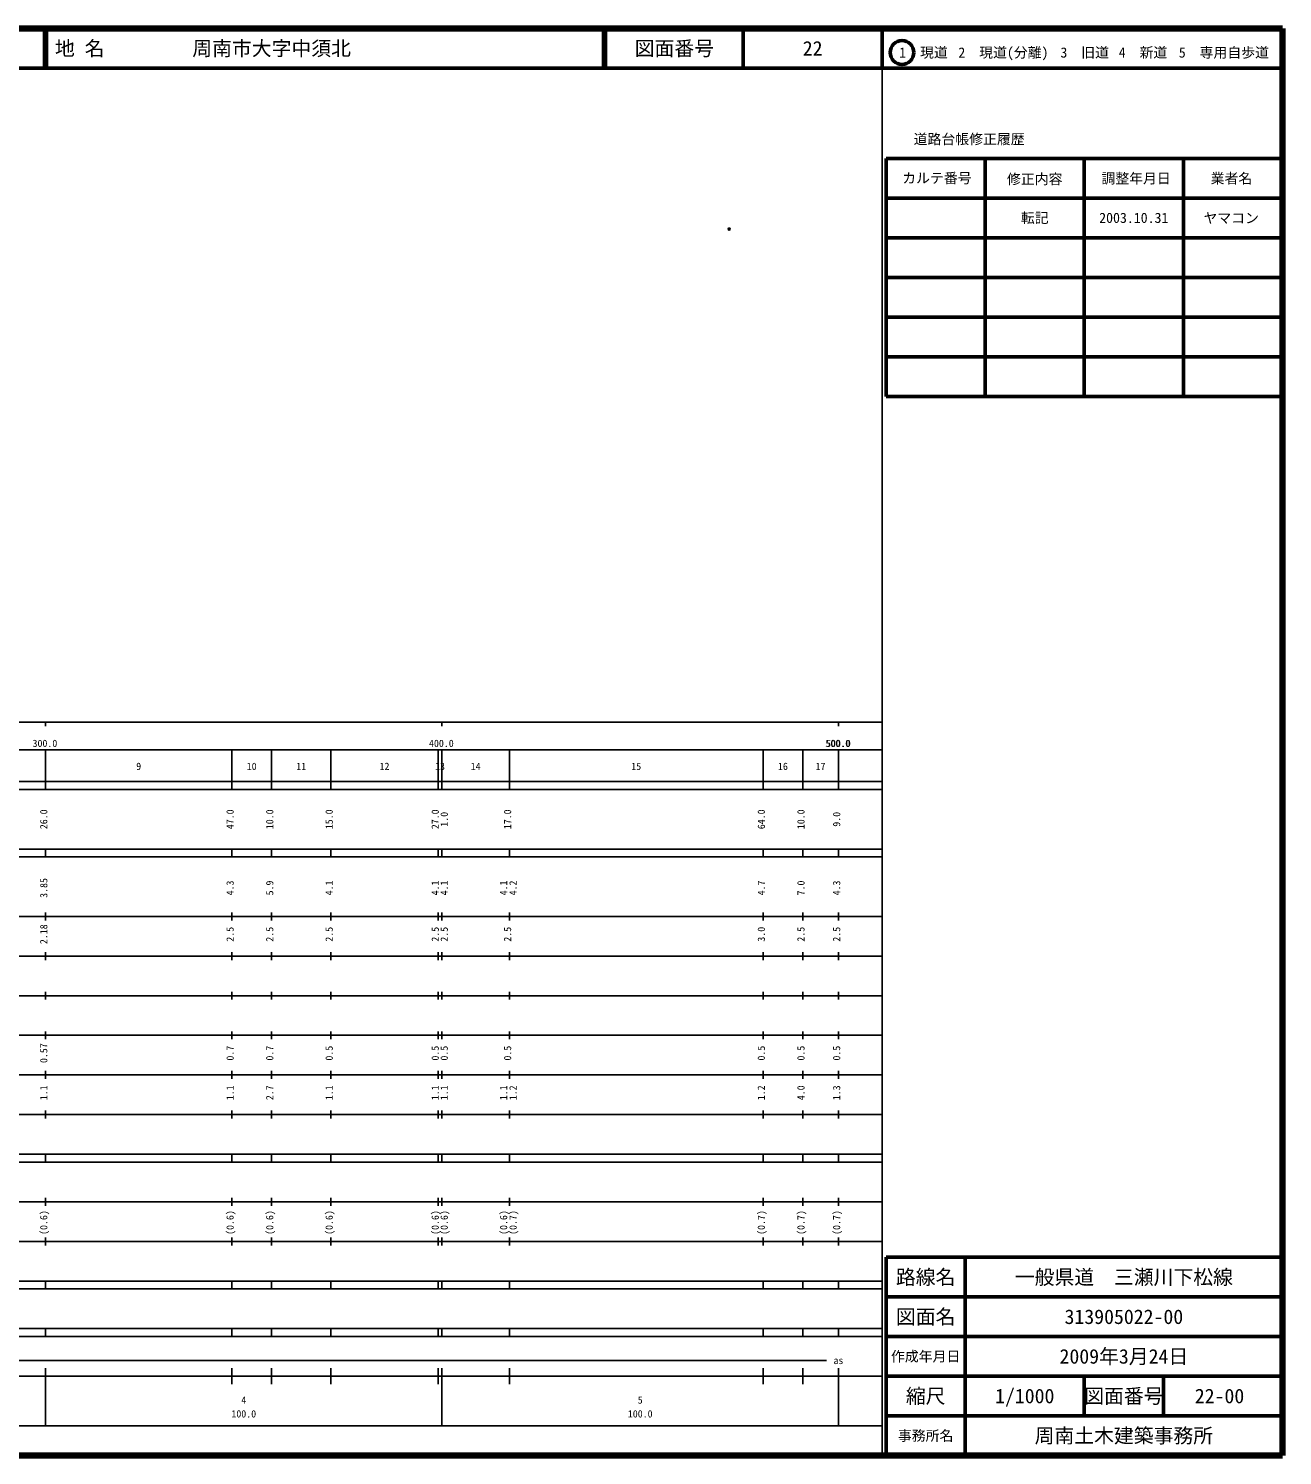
# Model space of a CAD drawing. Units: millimetres on the paper. Extents: x 40 to 680, y 20 to 380.
# Drawn here: x 363.7 to 680, y 20 to 380 of the extents above; entities that cross this region are included whole.
import ezdxf
from ezdxf.enums import TextEntityAlignment as Align

# ---------------------------------------------------------------- set-up
doc = ezdxf.new("R2010")
doc.units = ezdxf.units.MM
doc.header["$PDMODE"] = 32
doc.header["$PDSIZE"] = 0.5
doc.layers.add('M-OTRS', color=6, linetype='Continuous')
doc.layers.add('M-TTL-TXT', color=7, linetype='Continuous')
for name, color, linetype, lineweight in [('M-TTL', 2, 'Continuous', 140), ('M-TTL-BAND', 7, 'Continuous', 25), ('M-TTL-FRAM', 2, 'Continuous', 50), ('M-TTL-LINE', 7, 'Continuous', 50)]:
    doc.layers.add(name, color=color, linetype=linetype, lineweight=lineweight)
doc.styles.add('ＭＳ ゴシック', font='')
doc.styles.get('ＭＳ ゴシック').set_extended_font_data('MS Gothic')

msp = doc.modelspace()

# ---------------------------------------------------------------- linework, layer by layer
at = {"layer": 'M-OTRS'}
msp.add_point((540.435, 329.42), dxfattribs=at)
at = {"layer": 'M-TTL'}
for p, q in [((680, 380), (40, 380)), ((680, 20), (680, 380)), ((40, 20), (680, 20))]:
    msp.add_line(p, q, dxfattribs=at)
at = {"layer": 'M-TTL-BAND'}
for p, q in [((579, 20), (579, 370)), ((40, 205), (579, 205)), ((368, 205), (368, 204)), ((468, 205), (468, 204)), ((568, 205), (568, 204)), ((68, 198), (579, 198)), ((368, 188), (368, 198)), ((415, 188), (415, 198)), ((425, 188), (425, 198)), ((440, 188), (440, 198)), ((467, 188), (467, 198)), ((468, 188), (468, 198)), ((485, 188), (485, 198)), ((549, 188), (549, 198)), ((559, 188), (559, 198)), ((568, 188), (568, 198)), ((40, 190), (579, 190)), ((40, 188), (579, 188)), ((40, 173), (579, 173)), ((368, 171), (368, 173)), ((415, 171), (415, 173)), ((425, 171), (425, 173)), ((440, 171), (440, 173)), ((467, 171), (467, 173)), ((468, 171), (468, 173)), ((485, 171), (485, 173)), ((549, 171), (549, 173)), ((559, 171), (559, 173)), ((568, 171), (568, 173)), ((40, 171), (579, 171)), ((40, 156), (579, 156)), ((368, 155), (368, 157)), ((415, 155), (415, 157)), ((425, 155), (425, 157)), ((440, 155), (440, 157)), ((467, 155), (467, 157)), ((468, 155), (468, 157)), ((485, 155), (485, 157)), ((549, 155), (549, 157)), ((559, 155), (559, 157)), ((568, 155), (568, 157)), ((46, 146), (579, 146)), ((368, 145), (368, 147)), ((415, 145), (415, 147)), ((425, 145), (425, 147)), ((440, 145), (440, 147)), ((467, 145), (467, 147)), ((468, 145), (468, 147)), ((485, 145), (485, 147)), ((549, 145), (549, 147)), ((559, 145), (559, 147)), ((568, 145), (568, 147)), ((368, 135), (368, 137)), ((415, 135), (415, 137)), ((425, 135), (425, 137)), ((440, 135), (440, 137)), ((467, 135), (467, 137)), ((468, 135), (468, 137)), ((485, 135), (485, 137)), ((549, 135), (549, 137)), ((559, 135), (559, 137)), ((568, 135), (568, 137)), ((52, 136), (579, 136)), ((46, 126), (579, 126)), ((368, 125), (368, 127)), ((415, 125), (415, 127)), ((425, 125), (425, 127)), ((440, 125), (440, 127)), ((467, 125), (467, 127)), ((468, 125), (468, 127)), ((485, 125), (485, 127)), ((549, 125), (549, 127)), ((559, 125), (559, 127)), ((568, 125), (568, 127)), ((52, 116), (579, 116)), ((368, 115), (368, 117)), ((415, 115), (415, 117)), ((425, 115), (425, 117)), ((440, 115), (440, 117)), ((467, 115), (467, 117)), ((468, 115), (468, 117)), ((485, 115), (485, 117)), ((549, 115), (549, 117)), ((559, 115), (559, 117)), ((568, 115), (568, 117)), ((46, 106), (579, 106)), ((368, 105), (368, 107)), ((415, 105), (415, 107)), ((425, 105), (425, 107)), ((440, 105), (440, 107)), ((467, 105), (467, 107)), ((468, 105), (468, 107)), ((485, 105), (485, 107)), ((549, 105), (549, 107)), ((559, 105), (559, 107)), ((568, 105), (568, 107)), ((40, 96), (579, 96)), ((40, 94), (579, 94)), ((368, 94), (368, 96)), ((415, 94), (415, 96)), ((425, 94), (425, 96)), ((440, 94), (440, 96)), ((467, 94), (467, 96)), ((468, 94), (468, 96)), ((485, 94), (485, 96)), ((549, 94), (549, 96)), ((559, 94), (559, 96)), ((568, 94), (568, 96)), ((49, 84), (579, 84)), ((368, 83), (368, 85)), ((415, 83), (415, 85)), ((425, 83), (425, 85)), ((440, 83), (440, 85)), ((467, 83), (467, 85)), ((468, 83), (468, 85)), ((485, 83), (485, 85)), ((549, 83), (549, 85)), ((559, 83), (559, 85)), ((568, 83), (568, 85)), ((40, 74), (579, 74)), ((368, 73), (368, 75)), ((415, 73), (415, 75)), ((425, 73), (425, 75)), ((440, 73), (440, 75)), ((467, 73), (467, 75)), ((468, 73), (468, 75)), ((485, 73), (485, 75)), ((549, 73), (549, 75)), ((559, 73), (559, 75)), ((568, 73), (568, 75)), ((40, 64), (579, 64)), ((40, 62), (579, 62)), ((368, 62), (368, 64)), ((415, 62), (415, 64)), ((425, 62), (425, 64)), ((440, 62), (440, 64)), ((467, 62), (467, 64)), ((468, 62), (468, 64)), ((485, 62), (485, 64)), ((549, 62), (549, 64)), ((559, 62), (559, 64)), ((568, 62), (568, 64)), ((40, 52), (579, 52)), ((368, 50), (368, 52)), ((415, 50), (415, 52)), ((425, 50), (425, 52)), ((440, 50), (440, 52)), ((467, 50), (467, 52)), ((468, 50), (468, 52)), ((485, 50), (485, 52)), ((549, 50), (549, 52)), ((559, 50), (559, 52)), ((568, 50), (568, 52)), ((40, 50), (579, 50)), ((71, 44), (565, 44)), ((40, 40), (579, 40)), ((368, 27.5), (368, 42)), ((415, 38), (415, 42)), ((425, 38), (425, 42)), ((440, 38), (440, 42)), ((467, 38), (467, 42)), ((468, 27.5), (468, 42)), ((485, 38), (485, 42)), ((549, 38), (549, 42)), ((559, 38), (559, 42)), ((568, 27.5), (568, 42)), ((68, 27.5), (579, 27.5))]:
    msp.add_line(p, q, dxfattribs=at)
at = {"layer": 'M-TTL-FRAM'}
for p, q in [((580, 347.197), (580, 287.197)), ((580, 347.197), (680, 347.197)), ((580, 287.197), (680, 287.197)), ((680, 70), (580, 70)), ((580, 70), (580, 20))]:
    msp.add_line(p, q, dxfattribs=at)
at = {"layer": 'M-TTL-LINE'}
for p, q in [((367.75, 380), (367.75, 370)), ((368.25, 380), (368.25, 370)), ((508.747, 380), (508.747, 370)), ((509.247, 380), (509.247, 370)), ((543.997, 380), (543.997, 370)), ((579, 380), (579, 370)), ((40, 370), (680, 370)), ((605, 347.197), (605, 287.197)), ((630, 347.197), (630, 287.197)), ((655, 347.197), (655, 287.197)), ((580, 337.197), (680, 337.197)), ((580, 327.197), (680, 327.197)), ((580, 317.197), (680, 317.197)), ((580, 307.197), (680, 307.197)), ((580, 297.197), (680, 297.197)), ((600, 70), (600, 20)), ((680, 60), (580, 60)), ((680, 50), (580, 50)), ((680, 40), (580, 40)), ((630, 40), (630, 30)), ((650, 40), (650, 30)), ((680, 30), (580, 30))]:
    msp.add_line(p, q, dxfattribs=at)
msp.add_circle((584.031, 373.958), 3, dxfattribs=at)

# ---------------------------------------------------------------- texts
at = {"layer": 'M-TTL-BAND', "style": 'ＭＳ ゴシック'}
for s, p in [('300.0', (367.844, 198.195)), ('400.0', (467.844, 198.195)), ('500.0', (567.844, 198.195)), ('500.0', (568, 198.195)), ('9', (391.5, 192.405)), ('10', (420, 192.405)), ('11', (432.5, 192.405)), ('12', (453.5, 192.405)), ('13', (467.5, 192.405)), ('14', (476.5, 192.405)), ('15', (517, 192.405)), ('16', (554, 192.405)), ('17', (563.5, 192.405)), ('as', (568, 42.5)), ('4', (418, 32.523)), ('5', (518, 32.523)), ('100.0', (418, 29.033)), ('100.0', (518, 29.033))]:
    msp.add_text(s, height=1.833, dxfattribs=at).set_placement(p, align=Align.BOTTOM_CENTER)
for s, p in [('26.0', (369, 180.5)), ('47.0', (416, 180.5)), ('10.0', (426, 180.5)), ('15.0', (441, 180.5)), ('27.0', (467.751, 180.5)), ('1.0', (470.021, 180.5)), ('17.0', (486, 180.5)), ('64.0', (550, 180.5)), ('10.0', (560, 180.5)), ('9.0', (569, 180.5)), ('3.85', (369, 163.174)), ('4.3', (416, 163.174)), ('5.9', (426, 163.174)), ('4.1', (441, 163.174)), ('4.1', (467.751, 163.174)), ('4.1', (470.021, 163.174)), ('4.1', (485, 163.174)), ('4.2', (487.37, 163.174)), ('4.7', (550, 163.174)), ('7.0', (560, 163.174)), ('4.3', (569, 163.174)), ('2.18', (369, 151.5)), ('2.5', (416, 151.5)), ('2.5', (426, 151.5)), ('2.5', (441, 151.5)), ('2.5', (467.751, 151.5)), ('2.5', (470.021, 151.5)), ('2.5', (486, 151.5)), ('3.0', (550, 151.5)), ('2.5', (560, 151.5)), ('2.5', (569, 151.5)), ('0.57', (369, 121.5)), ('0.7', (416, 121.5)), ('0.7', (426, 121.5)), ('0.5', (441, 121.5)), ('0.5', (467.751, 121.5)), ('0.5', (470.021, 121.5)), ('0.5', (486, 121.5)), ('0.5', (550, 121.5)), ('0.5', (560, 121.5)), ('0.5', (569, 121.5)), ('1.1', (369, 111.5)), ('1.1', (416, 111.5)), ('2.7', (426, 111.5)), ('1.1', (441, 111.5)), ('1.1', (467.751, 111.5)), ('1.1', (470.021, 111.5)), ('1.1', (485, 111.5)), ('1.2', (487.37, 111.5)), ('1.2', (550, 111.5)), ('4.0', (560, 111.5)), ('1.3', (569, 111.5)), ('(0.6)', (369, 78.764)), ('(0.6)', (416, 78.764)), ('(0.6)', (426, 78.764)), ('(0.6)', (441, 78.764)), ('(0.6)', (467.751, 78.764)), ('(0.6)', (470.021, 78.764)), ('(0.6)', (485, 78.764)), ('(0.7)', (487.37, 78.764)), ('(0.7)', (550, 78.764)), ('(0.7)', (560, 78.764)), ('(0.7)', (569, 78.764))]:
    msp.add_text(s, height=1.833, rotation=90, dxfattribs=at).set_placement(p, align=Align.BOTTOM_CENTER)
at = {"layer": 'M-TTL-TXT', "style": 'ＭＳ ゴシック'}
for s, p in [('地 名', (370.38, 375)), ('周南市大字中須北', (405.024, 375))]:
    msp.add_text(s, height=3.666, dxfattribs=at).set_placement(p, align=Align.MIDDLE_LEFT)
for s, height, p in [('図面番号', 3.666, (526.622, 375)), ('22', 3.666, (561.497, 375)), ('1\u3000現道', 2.566, (589.448, 373.958)), ('2\u3000現道(分離)', 2.566, (609.619, 373.958)), ('3\u3000旧道', 2.566, (630.121, 373.958)), ('4\u3000新道', 2.566, (644.824, 373.958)), ('5\u3000専用自歩道', 2.566, (665.228, 373.958)), ('道路台帳修正履歴', 2.566, (600.968, 352.113)), ('カルテ番号', 2.566, (592.839, 342.277)), ('修正内容', 2.566, (617.509, 342.023)), ('調整年月日', 2.566, (643.089, 342.197)), ('業者名', 2.566, (667.134, 342.197)), ('転記', 2.566, (617.5, 332.245)), ('2003.10.31', 2.566, (642.5, 332.245)), ('ヤマコン', 2.566, (667.077, 332.189)), ('路線名', 3.666, (590, 65)), ('路線名', 3.666, (590, 65)), ('一般県道\u3000三瀬川下松線', 3.666, (640, 65)), ('図面名', 3.666, (590, 55)), ('図面名', 3.666, (590, 55)), ('313905022-00', 3.666, (640, 55)), ('2009年3月24日', 3.666, (640, 45)), ('作成年月日', 2.566, (590, 45)), ('作成年月日', 2.566, (590, 45)), ('縮尺', 3.666, (590, 35)), ('縮尺', 3.666, (590, 35)), ('1/1000', 3.666, (615, 35)), ('図面番号', 3.666, (640, 35)), ('図面番号', 3.666, (640, 35)), ('22-00', 3.666, (664.125, 35)), ('事務所名', 2.566, (590, 25)), ('事務所名', 2.566, (590, 25)), ('周南土木建築事務所', 3.666, (640, 25))]:
    msp.add_text(s, height=height, dxfattribs=at).set_placement(p, align=Align.MIDDLE_CENTER)

doc.saveas('drawing.dxf')
